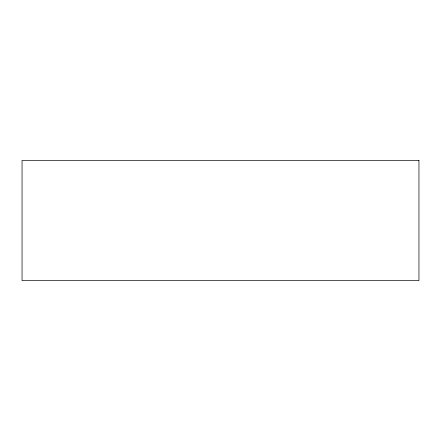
<?xml version="1.0" encoding="UTF-8"?>
<svg xmlns="http://www.w3.org/2000/svg" width="441" height="441" viewBox="0 0 441 441"><rect width="100%" height="100%" fill="white"/><g stroke="black" fill="none" stroke-linecap="round" stroke-linejoin="round"><path stroke-width="0.66" d="M418.95 160.386L22.05 160.386L22.05 280.614L418.95 280.614L418.95 160.386"/></g></svg>
